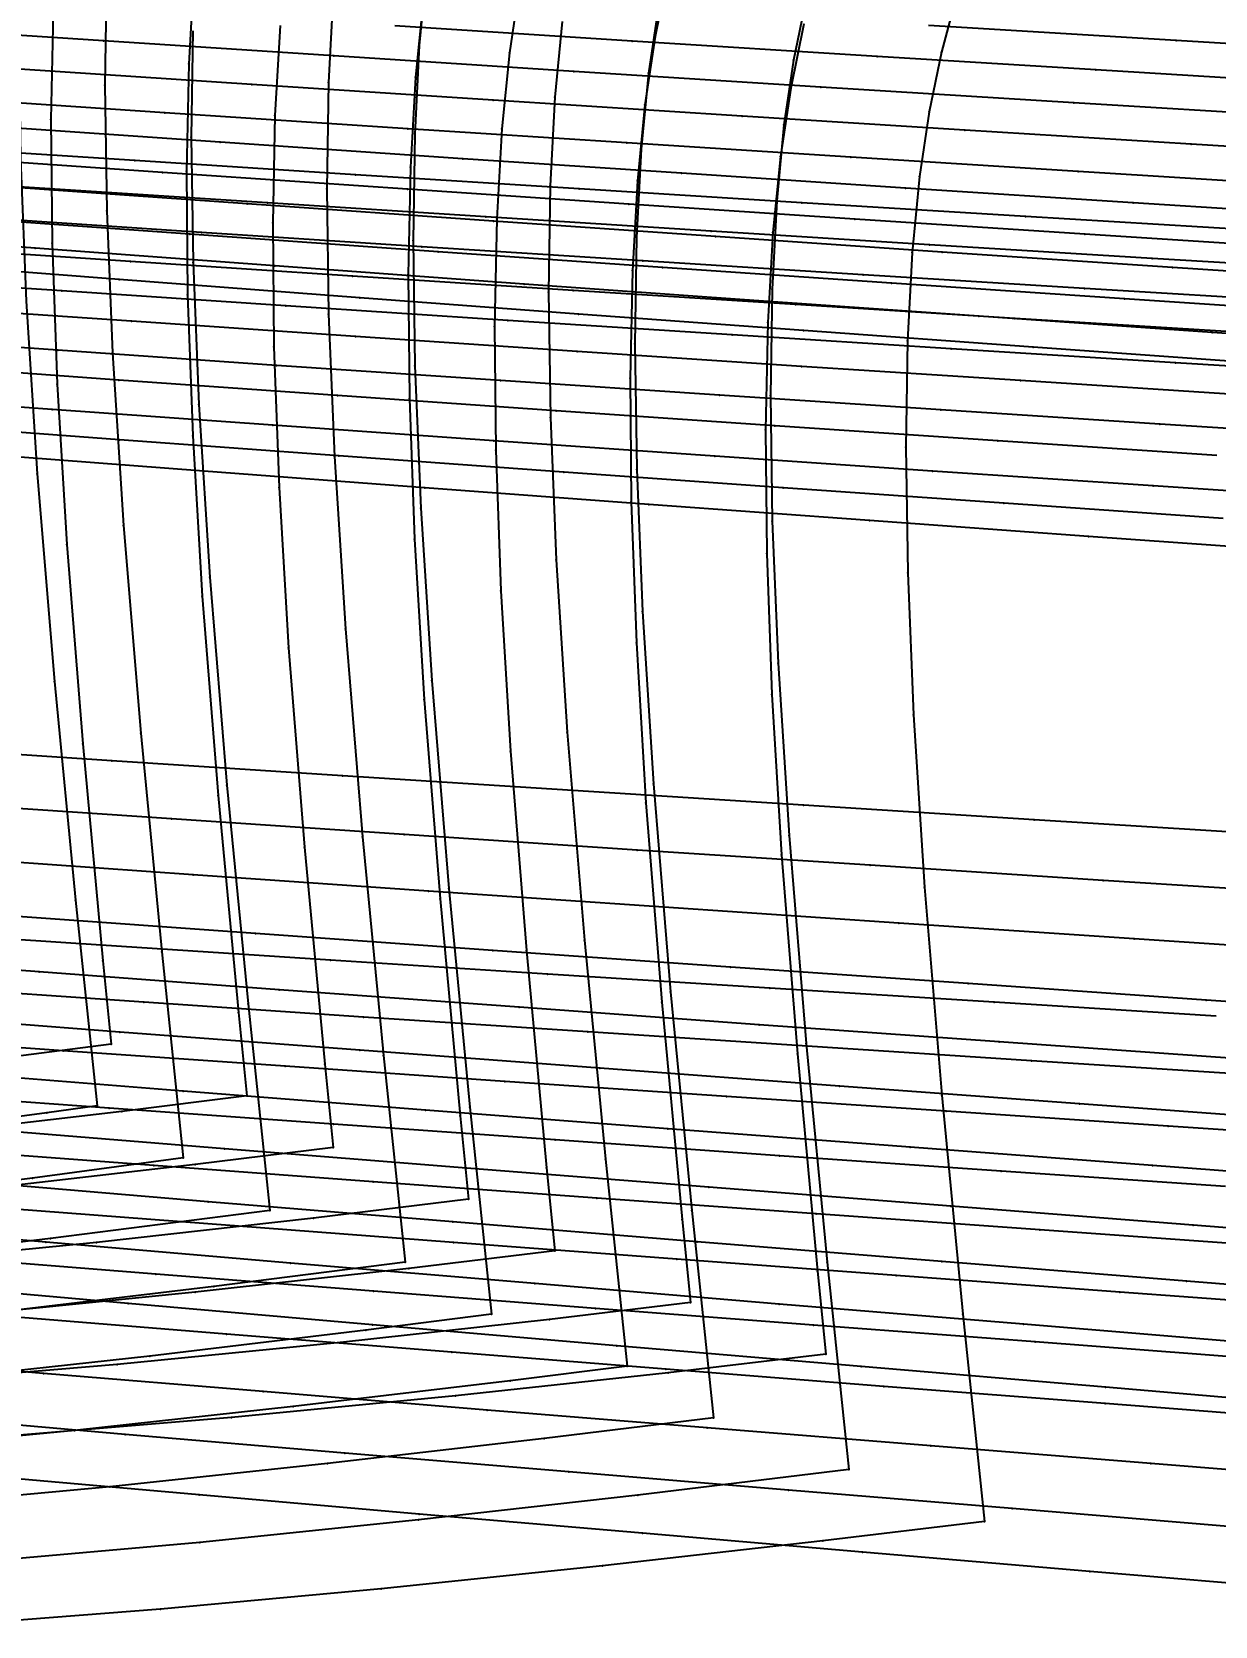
# Model space of a CAD drawing. Extents: x -2408 to 1029, y -526 to 2095.
# Drawn here: x -669.3 to -588, y 654.9 to 764.5 of the extents above; entities that cross this region are included whole.
import ezdxf

# ---------------------------------------------------------------- set-up
doc = ezdxf.new("R2010")
doc.units = 0

# ---------------------------------------------------------------- blocks, each defined once
blk = doc.blocks.new(' -30')
at = {"layer": '1'}
for points in [[(-1006.47788, 289.931065), (-1021.716095, 290.854397), (-1037.092414, 291.800377), (-1052.390421, 292.7548), (-1067.765151, 293.726621), (-1082.930535, 294.697188), (-1098.303754, 295.692536), (-1113.507968, 296.687278), (-1128.879805, 297.703783), (-1143.850366, 298.707083), (-1159.22033, 299.751254), (-1174.621448, 300.804779), (-1189.756891, 301.840895), (-1205.520935, 302.919865), (-1205.483135, 309.223563)], [(-403.8543, -304.140616), (-419.119852, -303.190243), (-434.551643, -302.220237), (-449.815997, -301.250772), (-464.742282, -300.291929), (-480.513872, -299.265657), (-495.775766, -298.258206), (-511.213094, -297.224178), (-526.473238, -296.190561), (-541.755748, -295.148551), (-557.015282, -294.106065), (-572.430787, -293.055858), (-587.691043, -292.023998), (-603.09054, -290.995455), (-618.352803, -289.993615), (-633.737054, -289.006423), (-649.002495, -288.05404)]]:
    blk.add_lwpolyline(points, dxfattribs=at)
at = {"layer": '14'}
for points in [[(-996.243732, 302.041932), (-1011.349801, 302.947855), (-1028.369845, 303.985999)], [(-400.525082, -291.622457), (-416.375571, -290.636785), (-432.225418, -289.641835), (-448.074642, -288.636175), (-463.923113, -287.61838), (-479.770851, -286.587015), (-495.617764, -285.540654), (-511.314248, -284.488639), (-527.159674, -283.414513), (-543.004706, -282.333607), (-558.84971, -281.251301), (-574.694902, -280.172981), (-590.540647, -279.104026), (-606.387162, -278.049823), (-622.234812, -277.01575), (-638.083812, -276.007195), (-653.93453, -275.029536)]]:
    blk.add_lwpolyline(points, dxfattribs=at)
at = {"layer": '3'}
for p in [(-1011.349801, 302.947855), (-1082.930535, 294.697188), (-1067.765151, 293.726621), (-1052.390421, 292.7548), (-1037.092414, 291.800377), (-1021.716095, 290.854397), (-479.770851, -286.587015), (-463.923113, -287.61838), (-448.074642, -288.636175), (-432.225418, -289.641835), (-416.375571, -290.636785), (-480.513872, -299.265657), (-464.742282, -300.291929), (-449.815997, -301.250772), (-434.551643, -302.220237), (-419.119852, -303.190243)]:
    blk.add_point(p, dxfattribs=at)
blk = doc.blocks.new(' -31')
at = {"layer": '1'}
for points in [[(-997.985334, 287.066471), (-1013.000426, 287.973625), (-1028.315558, 288.914379), (-1043.328852, 289.850599), (-1058.800335, 290.828954), (-1073.812, 291.790769), (-1089.149361, 292.785777), (-1104.159531, 293.770902), (-1119.535836, 294.790651), (-1134.544586, 295.797004), (-1149.684043, 296.826152), (-1164.690914, 297.860154), (-1179.737081, 298.903743), (-1195.00767, 299.963703), (-1210.599365, 301.045837), (-1210.547725, 309.84814)], [(-401.470856, -307.495575), (-416.563246, -306.523903), (-431.967762, -305.523372), (-447.064334, -304.533157), (-462.467434, -303.511658), (-477.568247, -302.497232), (-492.969505, -301.447749), (-508.369706, -300.383404), (-523.52564, -299.32246), (-538.924263, -298.235568), (-554.014175, -297.167376), (-569.412716, -296.079403), (-584.484875, -295.02135), (-599.884799, -293.952446), (-614.939891, -292.924438), (-630.342483, -291.895187), (-645.381208, -290.917098)]]:
    blk.add_lwpolyline(points, dxfattribs=at)
at = {"layer": '14'}
for points in [[(-1001.639416, 300.008829), (-1016.883783, 300.934514), (-1031.918804, 301.862321), (-1048.740405, 302.916572), (-1065.059572, 303.954611)], [(-395.623802, -295.14478), (-411.637522, -294.115509), (-427.65062, -293.07774), (-443.663031, -292.029683), (-459.674685, -290.969549), (-475.685517, -289.895545), (-491.69542, -288.805885), (-508.783074, -287.623881), (-524.791244, -286.501704), (-540.798969, -285.371156), (-556.806537, -284.238117), (-572.814349, -283.10846), (-588.82269, -281.988066), (-604.831886, -280.882811), (-620.84226, -279.798574), (-636.854138, -278.741232), (-652.867844, -277.716665)]]:
    blk.add_lwpolyline(points, dxfattribs=at)
at = {"layer": '3'}
for p in [(-1048.740405, 302.916572), (-1031.918804, 301.862321), (-1016.883783, 300.934514), (-1089.149361, 292.785777), (-1073.812, 291.790769), (-1058.800335, 290.828954), (-1043.328852, 289.850599), (-1028.315558, 288.914379), (-1013.000426, 287.973625), (-475.685517, -289.895545), (-459.674685, -290.969549), (-443.663031, -292.029683), (-427.65062, -293.07774), (-411.637522, -294.115509), (-477.568247, -302.497232), (-462.467434, -303.511658), (-447.064334, -304.533157), (-431.967762, -305.523372), (-416.563246, -306.523903)]:
    blk.add_point(p, dxfattribs=at)
blk = doc.blocks.new(' -32')
at = {"layer": '1'}
for points in [[(-155.538297, 342.526115), (-155.649782, 335.220385), (-155.526195, 326.590748), (-155.1268, 316.824871), (-154.369897, 304.961465), (-153.193956, 290.668181), (-151.742337, 275.636033), (-150.263939, 261.496391), (-153.708571, 261.013471), (-168.450219, 259.053157), (-183.336008, 257.243767), (-197.687022, 255.719759), (-211.804536, 254.470482), (-225.623599, 253.502201), (-240.282478, 252.738995), (-255.401476, 252.205891), (-270.583031, 251.904495), (-285.785296, 251.817501), (-300.969366, 251.923397), (-316.087234, 252.196246)], [(-1002.509101, 284.979815), (-1017.665, 285.905585), (-1032.866467, 286.849838), (-1048.020498, 287.805671), (-1063.199772, 288.776695), (-1078.352097, 289.758943), (-1093.464623, 290.751078), (-1108.615355, 291.757453), (-1123.662888, 292.767552), (-1138.812176, 293.795976), (-1153.952575, 294.838433), (-1169.099846, 295.895659), (-1184.438349, 296.97358), (-1199.858824, 298.058298), (-1215.677795, 299.171028), (-1215.601131, 312.531977)], [(-392.062592, -311.327131), (-407.163202, -310.32531), (-422.41166, -309.306678), (-437.511194, -308.289093), (-452.764681, -307.251046), (-467.862725, -306.211758), (-483.121304, -305.147157), (-498.217353, -304.078559), (-513.649987, -302.970201), (-528.743964, -301.873124), (-543.994009, -300.757449), (-559.087372, -299.651705), (-574.317811, -298.539581), (-589.412083, -297.446193), (-604.120497, -296.394241), (-619.720314, -295.298582), (-634.81867, -294.263062), (-650.014154, -293.25094)]]:
    blk.add_lwpolyline(points, dxfattribs=at)
at = {"layer": '14'}
for points in [[(-1003.288751, 297.750438), (-1018.398306, 298.674929), (-1035.776177, 299.757273), (-1052.767375, 300.83376), (-1069.248508, 301.893975), (-1085.096167, 302.927501), (-1100.186994, 303.923924)], [(-393.309773, -298.517615), (-409.486565, -297.442485), (-425.662674, -296.359494), (-441.838075, -295.266465), (-458.012707, -294.161219), (-474.186413, -293.041589), (-490.35915, -291.905397), (-506.197571, -290.774652), (-522.368393, -289.603916), (-538.538669, -288.423019), (-554.708762, -287.238375), (-570.879034, -286.056398), (-587.049845, -284.883501), (-603.221597, -283.726093), (-619.394575, -282.590595), (-635.569178, -281.483415), (-651.745769, -280.410968)]]:
    blk.add_lwpolyline(points, dxfattribs=at)
at = {"layer": '2'}
blk.add_point((-150.263939, 261.496391), dxfattribs=at)
at = {"layer": '3'}
for p in [(-154.369897, 304.961465), (-1085.096167, 302.927501), (-1069.248508, 301.893975), (-1052.767375, 300.83376), (-1035.776177, 299.757273), (-1018.398306, 298.674929), (-153.193956, 290.668181), (-1078.352097, 289.758943), (-1063.199772, 288.776695), (-1048.020498, 287.805671), (-1032.866467, 286.849838), (-1017.665, 285.905585), (-151.742337, 275.636033), (-153.708571, 261.013471), (-474.186413, -293.041589), (-458.012707, -294.161219), (-441.838075, -295.266465), (-425.662674, -296.359494), (-409.486565, -297.442485), (-483.121304, -305.147157), (-467.862725, -306.211758), (-452.764681, -307.251046), (-437.511194, -308.289093), (-422.41166, -309.306678), (-407.163202, -310.32531)]:
    blk.add_point(p, dxfattribs=at)
blk = doc.blocks.new(' -33')
at = {"layer": '1'}
for points in [[(-150.458336, 339.019811), (-150.569782, 331.714978), (-150.44615, 323.083935), (-150.046633, 313.316462), (-149.289863, 301.455777), (-148.1137, 287.160171), (-146.661804, 272.125559), (-145.182409, 257.976665), (-155.548079, 256.566324), (-170.503107, 254.684264), (-185.783142, 252.961854), (-200.115176, 251.589704), (-214.32995, 250.479434), (-229.089173, 249.582842), (-244.157703, 248.92773), (-259.464515, 248.511474), (-274.625652, 248.320708), (-289.938199, 248.329859), (-305.373061, 248.52567), (-320.68117, 248.884136)], [(-1007.164945, 282.902977), (-1022.447957, 283.846779), (-1037.521147, 284.793542), (-1052.802193, 285.768295), (-1067.967561, 286.749609), (-1083.246873, 287.751701), (-1098.708436, 288.779018), (-1113.986033, 289.806489), (-1129.099281, 290.833958), (-1144.375337, 291.884265), (-1159.361157, 292.92941), (-1174.635121, 294.009702), (-1190.095973, 295.110877), (-1205.132893, 296.182718), (-1220.756378, 297.296257), (-1220.738291, 300.51507), (-1220.653899, 315.535803)], [(-403.214181, -313.792053), (-418.633127, -312.729474), (-433.867876, -311.671278), (-449.292752, -310.590136), (-464.525998, -309.510678), (-479.956925, -308.402736), (-495.187978, -307.29314), (-510.588491, -306.154018), (-525.817241, -305.012652), (-541.24244, -303.847535), (-556.470265, -302.694468), (-571.874492, -301.530836), (-587.10319, -300.388818), (-602.332926, -299.260738), (-617.718313, -298.141163), (-632.95132, -297.058181), (-648.318027, -295.997145)]]:
    blk.add_lwpolyline(points, dxfattribs=at)
at = {"layer": '14'}
for points in [[(-994.644828, 294.866065), (-1010.328878, 295.821017), (-1025.870484, 296.785245), (-1041.186149, 297.75158), (-1058.305927, 298.849341), (-1074.896844, 299.929784), (-1090.834202, 300.982201), (-1107.827335, 302.119345), (-1123.658031, 303.192232), (-1139.668477, 304.290428)], [(-388.217821, -302.090904), (-404.557672, -300.969821), (-420.896859, -299.842089), (-437.235306, -298.705142), (-453.572917, -297.556414), (-469.909596, -296.393339), (-486.245286, -295.21335), (-503.557809, -293.941453), (-519.891237, -292.722242), (-536.224043, -291.490936), (-552.556552, -290.254478), (-568.889201, -289.019803), (-585.22239, -287.793847), (-601.556519, -286.583548), (-617.892025, -285.395838), (-634.229233, -284.237662), (-650.568579, -283.115953)]]:
    blk.add_lwpolyline(points, dxfattribs=at)
at = {"layer": '2'}
blk.add_point((-145.182409, 257.976665), dxfattribs=at)
at = {"layer": '3'}
for p in [(-150.569782, 331.714978), (-150.44615, 323.083935), (-150.046633, 313.316462), (-149.289863, 301.455777), (-1074.896844, 299.929784), (-1058.305927, 298.849341), (-1041.186149, 297.75158), (-1025.870484, 296.785245), (-1010.328878, 295.821017), (-1083.246873, 287.751701), (-1067.967561, 286.749609), (-148.1137, 287.160171), (-1052.802193, 285.768295), (-1037.521147, 284.793542), (-1022.447957, 283.846779), (-146.661804, 272.125559), (-155.548079, 256.566324), (-469.909596, -296.393339), (-453.572917, -297.556414), (-437.235306, -298.705142), (-420.896859, -299.842089), (-404.557672, -300.969821), (-479.956925, -308.402736), (-464.525998, -309.510678), (-449.292752, -310.590136), (-433.867876, -311.671278), (-418.633127, -312.729474)]:
    blk.add_point(p, dxfattribs=at)
blk = doc.blocks.new(' -34')
at = {"layer": '1'}
for points in [[(-145.378402, 335.512651), (-145.489777, 328.209466), (-145.366037, 319.575874), (-144.96628, 309.80552), (-144.209831, 297.949718), (-143.033466, 283.649885), (-141.580909, 268.610875), (-140.094604, 254.406013), (-155.154587, 252.465787), (-170.09205, 250.67997), (-185.206604, 249.065115), (-199.566498, 247.759907), (-213.34521, 246.746862), (-227.741584, 245.937522), (-243.019098, 245.327724), (-258.463214, 244.946252), (-273.67236, 244.784969), (-289.120931, 244.822659), (-304.256387, 245.040184), (-319.700006, 245.427495)], [(-996.362457, 279.881488), (-1011.407143, 280.801932), (-1026.825511, 281.763646), (-1041.885107, 282.719383), (-1057.301451, 283.713239), (-1072.554059, 284.711008), (-1087.968536, 285.733316), (-1103.267078, 286.761398), (-1118.679806, 287.809999), (-1134.009218, 288.864576), (-1149.420272, 289.937166), (-1164.657541, 291.013415), (-1180.066363, 292.117437), (-1195.303083, 293.216675), (-1210.429912, 294.308813), (-1225.834961, 295.420933), (-1225.809658, 300.021402), (-1225.725921, 315.245785)], [(-400.901061, -317.160511), (-415.978248, -316.088815), (-431.348212, -314.988678), (-446.432344, -313.899969), (-461.800815, -312.779261), (-476.892099, -311.664859), (-492.258289, -310.513737), (-507.463499, -309.356625), (-522.827069, -308.170718), (-537.915343, -306.995565), (-553.277709, -305.794596), (-568.34347, -304.61822), (-583.706522, -303.425983), (-599.070645, -302.247155), (-614.115947, -301.111752), (-629.483418, -299.977411), (-644.508405, -298.898956)]]:
    blk.add_lwpolyline(points, dxfattribs=at)
at = {"layer": '14'}
for points in [[(-154.982791, 336.789592), (-155.139088, 329.404597), (-155.056253, 320.898999), (-154.705154, 311.210608), (-154.045475, 300.186939), (-152.950549, 286.491151), (-151.562558, 271.554989), (-150.992861, 265.833778), (-159.889948, 264.691694), (-174.572395, 262.955322), (-190.269998, 261.322128), (-206.155078, 259.980263), (-222.066846, 258.950753), (-237.997576, 258.2106), (-253.93924, 257.736822), (-269.884111, 257.506427), (-285.433026, 257.495374), (-301.250033, 257.685547), (-317.185695, 258.059723)], [(-1002.269379, 292.964334), (-1018.08365, 293.940939), (-1033.729779, 294.925433), (-1049.123361, 295.910445), (-1064.180049, 296.888606), (-1080.866953, 297.988662), (-1096.877702, 299.059145), (-1112.086359, 300.089053), (-1128.080538, 301.185504), (-1144.256219, 302.308175), (-1159.82543, 303.402062), (-1175.768836, 304.536697)], [(-402.270282, -304.331553), (-418.772371, -303.156799), (-435.273654, -301.973375), (-451.774057, -300.778302), (-468.273469, -299.568599), (-484.771777, -298.341289), (-500.863847, -297.124308), (-517.359792, -295.856225), (-533.854946, -294.573899), (-550.349751, -293.28483), (-566.844649, -291.996522), (-583.340118, -290.716473), (-599.836525, -289.452191), (-616.334348, -288.211174), (-632.83403, -287.000926), (-649.336013, -285.828948), (-665.840737, -284.702741), (-682.348682, -283.629805), (-696.187057, -282.777348), (-696.366616, -282.766298), (-715.634257, -281.655508), (-732.153145, -280.766701), (-748.67503, -279.928044), (-765.199451, -279.131692)]]:
    blk.add_lwpolyline(points, dxfattribs=at)
at = {"layer": '2'}
for p in [(-150.992861, 265.833778), (-140.094604, 254.406013)]:
    blk.add_point(p, dxfattribs=at)
at = {"layer": '3'}
for p in [(-155.139088, 329.404597), (-145.489777, 328.209466), (-155.056253, 320.898999), (-145.366037, 319.575874), (-154.705154, 311.210608), (-144.96628, 309.80552), (-154.045475, 300.186939), (-1080.866953, 297.988662), (-144.209831, 297.949718), (-1064.180049, 296.888606), (-1049.123361, 295.910445), (-1033.729779, 294.925433), (-1018.08365, 293.940939), (-152.950549, 286.491151), (-1087.968536, 285.733316), (-1072.554059, 284.711008), (-1057.301451, 283.713239), (-143.033466, 283.649885), (-1041.885107, 282.719383), (-1026.825511, 281.763646), (-1011.407143, 280.801932), (-151.562558, 271.554989), (-141.580909, 268.610875), (-155.154587, 252.465787), (-484.771777, -298.341289), (-468.273469, -299.568599), (-451.774057, -300.778302), (-435.273654, -301.973375), (-418.772371, -303.156799), (-476.892099, -311.664859), (-461.800815, -312.779261), (-446.432344, -313.899969), (-431.348212, -314.988678), (-415.978248, -316.088815)]:
    blk.add_point(p, dxfattribs=at)
blk = doc.blocks.new(' -35')
at = {"layer": '1'}
for points in [[(-139.979478, 338.094248), (-140.298448, 332.006233), (-140.409783, 324.704034), (-140.285994, 316.068924), (-139.886102, 306.296855), (-139.129792, 294.443996), (-137.953181, 280.141638), (-136.500322, 265.099971), (-135.013094, 250.886536), (-148.183816, 249.209995), (-163.34766, 247.40342), (-178.555418, 245.770497), (-193.423369, 244.402106), (-207.70003, 243.334547), (-222.606377, 242.480514), (-237.875071, 241.853892), (-253.315107, 241.450995), (-268.624313, 241.263922), (-284.069524, 241.274969), (-299.213988, 241.469519), (-314.654661, 241.840707), (-329.710947, 242.348231)], [(-1006.635907, 278.579462), (-1022.04916, 279.567721), (-1037.112188, 280.550425), (-1052.523331, 281.571716), (-1067.759382, 282.59622), (-1083.16855, 283.646631), (-1098.403106, 284.698825), (-1113.810405, 285.776097), (-1128.959697, 286.847076), (-1144.365288, 287.948567), (-1159.613127, 289.054658), (-1175.016372, 290.188297), (-1190.225352, 291.315546), (-1205.348889, 292.437263), (-1220.753479, 293.579655), (-1220.706386, 302.32164), (-1220.624546, 317.510339)], [(-395.429036, -320.769594), (-410.489672, -319.666531), (-425.859359, -318.534784), (-440.927501, -317.417342), (-456.295825, -316.267188), (-471.371645, -315.126101), (-486.737789, -313.947217), (-501.821522, -312.771718), (-517.184815, -311.556191), (-532.431516, -310.3369), (-547.793194, -309.10119), (-562.848737, -307.889119), (-578.210751, -306.657574), (-593.573671, -305.437374), (-608.60819, -304.260266), (-623.974281, -303.080739), (-638.987994, -301.957219), (-654.358941, -300.84264)]]:
    blk.add_lwpolyline(points, dxfattribs=at)
at = {"layer": '14'}
for points in [[(-149.554472, 339.471574), (-149.902787, 333.28438), (-150.059085, 325.899385), (-149.976249, 317.393785), (-149.62515, 307.705394), (-148.965471, 296.681728), (-147.870544, 282.985942), (-146.482553, 268.049785), (-145.912857, 262.328587), (-154.488624, 261.244094), (-168.833967, 259.566513), (-186.415748, 257.760559), (-201.040658, 256.536337), (-216.948158, 255.498262), (-232.874408, 254.742649), (-248.812289, 254.247945), (-264.754454, 253.992604), (-280.880338, 253.956486), (-296.723777, 254.127276), (-312.656107, 254.489153), (-328.585212, 255.014754)], [(-998.494679, 290.790191), (-1014.308419, 291.795327), (-1029.955054, 292.808552), (-1045.348549, 293.822169), (-1060.402815, 294.828476), (-1077.081965, 295.959715), (-1093.077202, 297.059856), (-1108.260109, 298.117409), (-1124.209921, 299.241935), (-1140.312994, 300.391226), (-1155.768322, 301.507716), (-1171.505218, 302.659041), (-1187.423706, 303.842602)], [(-396.754401, -307.938803), (-413.249481, -306.729329), (-429.743777, -305.51279), (-446.237205, -304.285964), (-462.72968, -303.045631), (-479.221003, -301.788578), (-495.711088, -300.511585), (-511.856321, -299.239829), (-528.344142, -297.923994), (-544.831437, -296.598554), (-561.318709, -295.271153), (-577.806346, -293.949448), (-594.294851, -292.641083), (-610.784727, -291.353704), (-627.276361, -290.094966), (-643.770257, -288.872514)]]:
    blk.add_lwpolyline(points, dxfattribs=at)
at = {"layer": '2'}
for p in [(-145.912857, 262.328587), (-135.013094, 250.886536)]:
    blk.add_point(p, dxfattribs=at)
at = {"layer": '3'}
for p in [(-149.902787, 333.28438), (-140.298448, 332.006233), (-150.059085, 325.899385), (-140.409783, 324.704034), (-149.976249, 317.393785), (-140.285994, 316.068924), (-149.62515, 307.705394), (-139.886102, 306.296855), (-148.965471, 296.681728), (-1077.081965, 295.959715), (-1060.402815, 294.828476), (-1045.348549, 293.822169), (-139.129792, 294.443996), (-1029.955054, 292.808552), (-1014.308419, 291.795327), (-1083.16855, 283.646631), (-147.870544, 282.985942), (-1067.759382, 282.59622), (-1052.523331, 281.571716), (-1037.112188, 280.550425), (-1022.04916, 279.567721), (-137.953181, 280.141638), (-146.482553, 268.049785), (-136.500322, 265.099971), (-154.488624, 261.244094), (-148.183816, 249.209995), (-479.221003, -301.788578), (-462.72968, -303.045631), (-446.237205, -304.285964), (-429.743777, -305.51279), (-413.249481, -306.729329), (-471.371645, -315.126101), (-456.295825, -316.267188), (-440.927501, -317.417342), (-425.859359, -318.534784), (-410.489672, -319.666531)]:
    blk.add_point(p, dxfattribs=at)
blk = doc.blocks.new(' -36')
at = {"layer": '1'}
for points in [[(-134.397601, 339.802251), (-134.899473, 334.589063), (-135.218444, 328.501035), (-135.329781, 321.198848), (-135.205996, 312.563719), (-134.806107, 302.791637), (-134.049793, 290.938792), (-132.873163, 276.636424), (-131.420318, 261.594737), (-129.930525, 247.356567), (-138.570311, 246.265114), (-153.43669, 244.482467), (-168.547746, 242.816848), (-183.553624, 241.367204), (-197.968038, 240.204386), (-212.494343, 239.281362), (-227.553251, 238.56932), (-242.984668, 238.071787), (-258.057404, 237.794367), (-273.530172, 237.708608), (-288.605063, 237.810626), (-303.923887, 238.095778), (-318.992565, 238.538278), (-334.219421, 239.124982)], [(-997.266246, 275.615844), (-1012.481967, 276.583209), (-1027.525352, 277.558299), (-1042.751656, 278.562429), (-1057.792896, 279.57003), (-1073.194307, 280.616939), (-1088.23355, 281.653398), (-1103.63189, 282.728684), (-1118.669291, 283.791798), (-1133.981148, 284.886382), (-1149.01683, 285.973615), (-1164.427454, 287.104386), (-1179.460772, 288.223767), (-1194.848161, 289.377885), (-1210.165456, 290.527718), (-1225.832214, 291.703606), (-1225.758973, 305.566113)], [(-401.323935, -323.547214), (-416.311969, -322.413832), (-431.546185, -321.255755), (-446.533149, -320.107825), (-461.776212, -318.928919), (-476.761207, -317.756053), (-491.744892, -316.566135), (-506.995499, -315.335066), (-521.97626, -314.109339), (-537.243101, -312.84839), (-552.222473, -311.605443), (-567.447619, -310.342887), (-582.427615, -309.107693), (-597.629275, -307.867498), (-612.611917, -306.664332), (-627.790771, -305.471098), (-642.777801, -304.324451), (-657.767659, -303.214828)]]:
    blk.add_lwpolyline(points, dxfattribs=at)
at = {"layer": '14'}
for points in [[(-144.474471, 335.966393), (-144.82279, 329.779188), (-144.97909, 322.394188), (-144.896255, 313.888592), (-144.545154, 304.200206), (-143.885473, 293.176541), (-142.790545, 279.480752), (-141.402557, 264.544584), (-140.832863, 258.823376), (-150.317204, 257.645843), (-164.997867, 255.964856), (-182.79132, 254.177153), (-197.433485, 252.977184), (-213.506301, 251.948596), (-229.597429, 251.199497), (-245.700077, 250.708956), (-261.807222, 250.456054), (-278.509738, 250.422894), (-293.588987, 250.585537), (-309.685441, 250.95273), (-325.778396, 251.493127)], [(-1001.650603, 288.617989), (-1017.626655, 289.641344), (-1033.433632, 290.673485), (-1048.984597, 291.706507), (-1064.192681, 292.732506), (-1081.041974, 293.886335), (-1097.20019, 295.008867), (-1112.537575, 296.088302), (-1128.649494, 297.236461), (-1144.916034, 298.410275), (-1160.528045, 299.550938), (-1176.424276, 300.727564), (-1192.503662, 301.937618), (-1192.486169, 305.25046)], [(-391.582949, -311.545906), (-408.240853, -310.288464), (-424.89798, -309.025397), (-441.554228, -307.753049), (-458.209454, -306.467765), (-474.863555, -305.165888), (-491.516312, -303.84377), (-509.21767, -302.412573), (-525.867796, -301.045736), (-542.517232, -299.667298), (-559.166528, -298.285501), (-575.816194, -296.908591), (-592.466782, -295.544809), (-609.118724, -294.202407), (-625.772571, -292.889628), (-642.428835, -291.614717), (-659.088025, -290.385919)]]:
    blk.add_lwpolyline(points, dxfattribs=at)
at = {"layer": '2'}
for p in [(-140.832863, 258.823376), (-129.930525, 247.356567)]:
    blk.add_point(p, dxfattribs=at)
at = {"layer": '3'}
for p in [(-134.899473, 334.589063), (-144.82279, 329.779188), (-135.218444, 328.501035), (-144.97909, 322.394188), (-135.329781, 321.198848), (-144.896255, 313.888592), (-135.205996, 312.563719), (-144.545154, 304.200206), (-134.806107, 302.791637), (-1081.041974, 293.886335), (-1064.192681, 292.732506), (-143.885473, 293.176541), (-1048.984597, 291.706507), (-1033.433632, 290.673485), (-134.049793, 290.938792), (-1017.626655, 289.641344), (-1088.23355, 281.653398), (-1073.194307, 280.616939), (-1057.792896, 279.57003), (-1042.751656, 278.562429), (-142.790545, 279.480752), (-1027.525352, 277.558299), (-1012.481967, 276.583209), (-132.873163, 276.636424), (-141.402557, 264.544584), (-131.420318, 261.594737), (-150.317204, 257.645843), (-138.570311, 246.265114), (-153.43669, 244.482467), (-474.863555, -305.165888), (-458.209454, -306.467765), (-441.554228, -307.753049), (-424.89798, -309.025397), (-408.240853, -310.288464), (-476.761207, -317.756053), (-461.776212, -318.928919), (-446.533149, -320.107825), (-431.546185, -321.255755), (-416.311969, -322.413832)]:
    blk.add_point(p, dxfattribs=at)
blk = doc.blocks.new(' -37')
at = {"layer": '1'}
for points in [[(-129.317732, 336.295961), (-129.819487, 331.083705), (-130.138502, 324.994157), (-130.249781, 317.693352), (-130.125928, 309.056099), (-129.725852, 299.281603), (-128.969738, 287.432878), (-127.792769, 273.126968), (-126.339501, 258.081565), (-124.848623, 243.833447), (-132.902597, 242.83007), (-147.815277, 241.063317), (-162.845153, 239.418607), (-177.861629, 237.967491), (-192.76397, 236.759187), (-207.819563, 235.797054), (-222.888971, 235.077212), (-238.295454, 234.568414), (-253.378787, 234.274336), (-268.404967, 234.16699), (-283.49094, 234.240524), (-298.806344, 234.499671), (-313.886493, 234.923621), (-329.108117, 235.499975)], [(-1008.568479, 274.415565), (-1023.620887, 275.418943), (-1038.932053, 276.457252), (-1053.982213, 277.49394), (-1069.002347, 278.543495), (-1084.050481, 279.609331), (-1099.103001, 280.689382), (-1114.149212, 281.782087), (-1129.157427, 282.883939), (-1144.20185, 284.001101), (-1159.355625, 285.142796), (-1174.397578, 286.292417), (-1189.72659, 287.472405), (-1205.059192, 288.653698), (-1220.750732, 289.862499), (-1220.732999, 293.288375), (-1220.65559, 308.242754)], [(-396.497297, -327.130311), (-411.484805, -325.964191), (-426.703417, -324.775503), (-441.690021, -323.597393), (-456.40136, -322.431127), (-471.902847, -321.188842), (-486.886278, -319.971408), (-502.122527, -318.713448), (-517.102886, -317.458679), (-532.226095, -316.177901), (-547.204588, -314.901198), (-562.419911, -313.602854), (-577.398712, -312.329684), (-592.590059, -311.049699), (-607.571222, -309.804694), (-622.739327, -308.568078), (-637.724826, -307.376246), (-652.713141, -306.219829)]]:
    blk.add_lwpolyline(points, dxfattribs=at)
at = {"layer": '14'}
for points in [[(-138.873905, 337.687129), (-139.394474, 332.461188), (-139.742789, 326.27399), (-139.899087, 318.888987), (-139.816251, 310.383379), (-139.465151, 300.694981), (-138.805472, 289.67131), (-137.710544, 275.975522), (-136.322554, 261.039368), (-135.752859, 255.318184), (-146.420053, 254.017869), (-161.339272, 252.346026), (-176.877599, 250.800627), (-192.274008, 249.529257), (-208.342578, 248.491048), (-224.429376, 247.72602), (-240.528111, 247.214412), (-256.632188, 246.936475), (-273.912031, 246.875687), (-289.018482, 247.014346), (-305.112116, 247.361918), (-321.201719, 247.892464), (-337.287339, 248.577004)], [(-995.606912, 286.293508), (-1011.599042, 287.344167), (-1027.435724, 288.404995), (-1043.028358, 289.46774), (-1058.288284, 290.524149), (-1075.207108, 291.71313), (-1091.443273, 292.870737), (-1106.864484, 293.984653), (-1123.074486, 295.170246), (-1139.45036, 296.383099), (-1155.177249, 297.562434), (-1171.201157, 298.779729), (-1187.423706, 300.032616), (-1187.390173, 306.509838)], [(-388.794947, -314.990613), (-405.445605, -313.696131), (-422.095541, -312.397339), (-438.7446, -311.090346), (-455.392629, -309.771261), (-472.039473, -308.436196), (-488.684979, -307.081259), (-503.666149, -305.841563), (-520.308955, -304.442927), (-536.950896, -303.029512), (-553.592508, -301.609709), (-570.234326, -300.191908), (-586.876888, -298.7845), (-603.520729, -297.395875), (-620.166385, -296.034424), (-636.814393, -294.708537), (-653.465288, -293.426604)]]:
    blk.add_lwpolyline(points, dxfattribs=at)
at = {"layer": '2'}
for p in [(-135.752859, 255.318184), (-124.848623, 243.833447)]:
    blk.add_point(p, dxfattribs=at)
at = {"layer": '3'}
for p in [(-139.394474, 332.461188), (-129.819487, 331.083705), (-139.742789, 326.27399), (-130.138502, 324.994157), (-139.899087, 318.888987), (-130.249781, 317.693352), (-139.816251, 310.383379), (-130.125928, 309.056099), (-139.465151, 300.694981), (-129.725852, 299.281603), (-1075.207108, 291.71313), (-1058.288284, 290.524149), (-1043.028358, 289.46774), (-138.805472, 289.67131), (-1027.435724, 288.404995), (-1011.599042, 287.344167), (-128.969738, 287.432878), (-1084.050481, 279.609331), (-1069.002347, 278.543495), (-1053.982213, 277.49394), (-1038.932053, 276.457252), (-1023.620887, 275.418943), (-137.710544, 275.975522), (-127.792769, 273.126968), (-136.322554, 261.039368), (-126.339501, 258.081565), (-146.420053, 254.017869), (-161.339272, 252.346026), (-132.902597, 242.83007), (-147.815277, 241.063317), (-162.845153, 239.418607), (-472.039473, -308.436196), (-455.392629, -309.771261), (-438.7446, -311.090346), (-422.095541, -312.397339), (-405.445605, -313.696131), (-471.902847, -321.188842), (-456.40136, -322.431127), (-441.690021, -323.597393), (-426.703417, -324.775503), (-411.484805, -325.964191)]:
    blk.add_point(p, dxfattribs=at)
blk = doc.blocks.new(' -38')
at = {"layer": '1'}
for points in [[(-123.579661, 337.240669), (-124.237608, 332.7918), (-124.739476, 327.578661), (-125.058448, 321.490579), (-125.169783, 314.188447), (-125.045996, 305.55323), (-124.646099, 295.781053), (-123.889788, 283.928371), (-122.71314, 269.625859), (-121.260281, 254.58402), (-119.770031, 240.341415), (-131.405594, 238.912487), (-146.292283, 237.186881), (-161.263516, 235.597447), (-176.41555, 234.192127)], [(-997.496827, 271.310251), (-1012.929971, 272.327687), (-1028.112188, 273.348505), (-1043.07813, 274.372293), (-1058.257985, 275.427188), (-1073.455979, 276.498983), (-1088.633714, 277.584318), (-1103.860907, 278.687756), (-1119.036599, 279.801135), (-1134.218685, 280.927448), (-1149.392479, 282.066484), (-1164.720288, 283.234413), (-1179.891489, 284.407301), (-1194.916807, 285.577159), (-1210.356117, 286.780331), (-1225.82962, 287.986107), (-1225.801471, 293.529716), (-1225.724789, 308.62839)], [(-393.234888, -330.611362), (-408.352656, -329.401497), (-423.47021, -328.188497), (-438.85538, -326.946902), (-453.971525, -325.717039), (-469.36682, -324.451346), (-484.480579, -323.19214), (-499.886211, -321.887599), (-514.996526, -320.588153), (-530.160561, -319.268771), (-545.268729, -317.944592), (-560.649482, -316.593849), (-575.757856, -315.271431), (-590.867173, -313.959848), (-606.223716, -312.644678), (-621.336548, -311.374729), (-636.669241, -310.117893), (-651.78772, -308.916319)]]:
    blk.add_lwpolyline(points, dxfattribs=at)
at = {"layer": '14'}
for points in [[(-133.09434, 338.863851), (-133.793901, 334.181915), (-134.314471, 328.955977), (-134.662786, 322.768786), (-134.819086, 315.383794), (-134.736253, 306.878196), (-134.385155, 297.189808), (-133.725474, 286.166143), (-132.630545, 272.470356), (-131.242553, 257.534186), (-130.672855, 251.812973), (-140.714414, 250.602847), (-155.394026, 248.969688), (-170.92207, 247.425283), (-186.255913, 246.14239), (-202.486594, 245.070471), (-218.7361, 244.272098), (-234.99825, 243.727967), (-251.266861, 243.418773), (-267.535751, 243.325212), (-283.064163, 243.423407), (-299.726602, 243.743404), (-315.980931, 244.257619), (-332.230671, 244.940605)], [(-998.761848, 284.119944), (-1014.916418, 285.188645), (-1030.913578, 286.268276), (-1046.663818, 287.350372), (-1062.077633, 288.426467), (-1079.166712, 289.638087), (-1095.565935, 290.818182), (-1111.141722, 291.954119), (-1127.513896, 293.163533), (-1144.05329, 294.401145), (-1159.936908, 295.604922), (-1176.120191, 296.847844), (-1192.503662, 298.127613), (-1192.437535, 311.150859)], [(-389.094561, -318.202078), (-405.907649, -316.856893), (-422.719985, -315.507814), (-439.531393, -314.150492), (-456.341658, -312.780583), (-473.150681, -311.393731), (-489.958248, -309.985592), (-506.522355, -308.572932), (-523.326884, -307.116879), (-540.130614, -305.646606), (-556.934097, -304.171134), (-573.737918, -302.699483), (-590.542667, -301.240673), (-607.348893, -299.803726), (-624.157259, -298.397655), (-640.968316, -297.031482), (-657.782651, -295.714229)]]:
    blk.add_lwpolyline(points, dxfattribs=at)
at = {"layer": '2'}
for p in [(-130.672855, 251.812973), (-119.770031, 240.341415)]:
    blk.add_point(p, dxfattribs=at)
at = {"layer": '3'}
for p in [(-133.793901, 334.181915), (-124.237608, 332.7918), (-134.314471, 328.955977), (-124.739476, 327.578661), (-134.662786, 322.768786), (-125.058448, 321.490579), (-134.819086, 315.383794), (-125.169783, 314.188447), (-134.736253, 306.878196), (-125.045996, 305.55323), (-134.385155, 297.189808), (-124.646099, 295.781053), (-1079.166712, 289.638087), (-1062.077633, 288.426467), (-1046.663818, 287.350372), (-1030.913578, 286.268276), (-133.725474, 286.166143), (-1014.916418, 285.188645), (-123.889788, 283.928371), (-1088.633714, 277.584318), (-1073.455979, 276.498983), (-1058.257985, 275.427188), (-1043.07813, 274.372293), (-1028.112188, 273.348505), (-1012.929971, 272.327687), (-132.630545, 272.470356), (-122.71314, 269.625859), (-131.242553, 257.534186), (-121.260281, 254.58402), (-140.714414, 250.602847), (-155.394026, 248.969688), (-131.405594, 238.912487), (-146.292283, 237.186881), (-161.263516, 235.597447), (-473.150681, -311.393731), (-456.341658, -312.780583), (-439.531393, -314.150492), (-422.719985, -315.507814), (-405.907649, -316.856893), (-484.480579, -323.19214), (-469.36682, -324.451346), (-453.971525, -325.717039), (-438.85538, -326.946902), (-423.47021, -328.188497), (-408.352656, -329.401497)]:
    blk.add_point(p, dxfattribs=at)
blk = doc.blocks.new(' -39')
at = {"layer": '1'}
for points in [[(-117.650377, 337.850158), (-118.499634, 333.735612), (-119.157584, 329.286765), (-119.65947, 324.073476), (-119.978436, 317.985633), (-120.08978, 310.68328), (-119.966007, 302.048417), (-119.566144, 292.276634), (-118.809798, 280.423291), (-117.633191, 266.121346), (-116.180411, 251.080132), (-114.688721, 236.823578), (-129.21387, 235.074452), (-144.286499, 233.366975), (-159.325012, 231.824089), (-174.381808, 230.478986)], [(-1008.113917, 270.097546), (-1023.194259, 271.138471), (-1038.361368, 272.203648), (-1053.439277, 273.279403), (-1068.908171, 274.399436), (-1083.983808, 275.506294), (-1098.987636, 276.622378), (-1114.061207, 277.757318), (-1129.067553, 278.899623), (-1144.139158, 280.060338), (-1159.339816, 281.248367), (-1174.408751, 282.443059), (-1189.620363, 283.657686), (-1204.994452, 284.886452), (-1220.748291, 286.145496), (-1220.692453, 297.357267), (-1220.616025, 312.696794)], [(-402.767506, -333.05311), (-417.884442, -331.808156), (-433.252995, -330.536635), (-448.368769, -329.277223), (-463.747899, -327.984156), (-478.861423, -326.697909), (-494.251373, -325.367842), (-509.361396, -324.041534), (-524.576187, -322.688298), (-539.683514, -321.331744), (-555.054786, -319.945953), (-570.16184, -318.585931), (-585.269618, -317.234377), (-600.616008, -315.876921), (-615.727055, -314.562388), (-631.049142, -313.258955), (-646.165642, -312.008673)]]:
    blk.add_lwpolyline(points, dxfattribs=at)
at = {"layer": '14'}
for points in [[(-127.110303, 339.786937), (-128.014336, 335.358655), (-128.713903, 330.676736), (-129.234475, 325.450803), (-129.582791, 319.263604), (-129.739089, 311.878604), (-129.656254, 303.373002), (-129.305154, 293.684608), (-128.645475, 282.660936), (-127.550548, 268.965145), (-126.162558, 254.028983), (-125.592861, 248.307781), (-135.287115, 247.153078), (-149.649166, 245.568557), (-165.000548, 244.04412), (-181.051967, 242.692704)], [(-992.716029, 281.78384), (-1008.884321, 282.880176), (-1024.909398, 283.988956), (-1040.700004, 285.101352), (-1056.164878, 286.208537), (-1073.323024, 287.456177), (-1089.800247, 288.672296), (-1105.46028, 289.843711), (-1121.931363, 291.091706), (-1138.581354, 292.369621), (-1154.581439, 293.613379), (-1170.894446, 294.898411), (-1187.423706, 296.22261), (-1187.357579, 309.495833)], [(-400.286632, -320.515133), (-417.091804, -319.130417), (-433.89609, -317.739438), (-450.699301, -316.337614), (-467.501246, -314.920366), (-484.301774, -313.48311), (-500.92053, -312.0371), (-517.71781, -310.550055), (-534.513969, -309.04535), (-551.309658, -307.532143), (-568.105492, -306.019597), (-584.902087, -304.516876), (-601.700095, -303.033139), (-618.500055, -301.577554), (-635.302619, -300.159282), (-652.108404, -298.787484), (-668.918023, -297.471325), (-685.73213, -296.219963), (-696.187057, -295.487156), (-701.973498, -295.081566), (-718.797622, -293.977117), (-735.626443, -292.94005), (-752.459181, -291.961093), (-769.295289, -291.030965)]]:
    blk.add_lwpolyline(points, dxfattribs=at)
at = {"layer": '2'}
for p in [(-125.592861, 248.307781), (-114.688721, 236.823578)]:
    blk.add_point(p, dxfattribs=at)
at = {"layer": '3'}
for p in [(-128.014336, 335.358655), (-118.499634, 333.735612), (-128.713903, 330.676736), (-119.157584, 329.286765), (-129.234475, 325.450803), (-119.65947, 324.073476), (-129.582791, 319.263604), (-119.978436, 317.985633), (-129.739089, 311.878604), (-120.08978, 310.68328), (-129.656254, 303.373002), (-119.966007, 302.048417), (-129.305154, 293.684608), (-119.566144, 292.276634), (-1089.800247, 288.672296), (-1073.323024, 287.456177), (-1056.164878, 286.208537), (-1040.700004, 285.101352), (-1024.909398, 283.988956), (-1008.884321, 282.880176), (-128.645475, 282.660936), (-118.809798, 280.423291), (-1083.983808, 275.506294), (-1068.908171, 274.399436), (-1053.439277, 273.279403), (-1038.361368, 272.203648), (-1023.194259, 271.138471), (-127.550548, 268.965145), (-117.633191, 266.121346), (-126.162558, 254.028983), (-116.180411, 251.080132), (-135.287115, 247.153078), (-149.649166, 245.568557), (-165.000548, 244.04412), (-129.21387, 235.074452), (-144.286499, 233.366975), (-159.325012, 231.824089), (-484.301774, -313.48311), (-467.501246, -314.920366), (-450.699301, -316.337614), (-433.89609, -317.739438), (-417.091804, -319.130417), (-478.861423, -326.697909), (-463.747899, -327.984156), (-448.368769, -329.277223), (-433.252995, -330.536635), (-417.884442, -331.808156)]:
    blk.add_point(p, dxfattribs=at)
blk = doc.blocks.new(' -40')
at = {"layer": '1'}
for points in [[(-111.54899, 338.130338), (-112.570497, 334.34444), (-113.419742, 330.229825), (-114.077672, 325.780903), (-114.579482, 320.568201), (-114.898473, 314.479399), (-115.009781, 307.177912), (-114.885964, 298.541691), (-114.485981, 288.76837), (-113.72976, 276.917634), (-112.552935, 262.613457), (-111.099894, 247.569874), (-109.606695, 233.299084), (-120.718714, 231.970437), (-135.878831, 230.253311), (-151.086638, 228.667434), (-166.247526, 227.274196), (-181.281211, 226.113165)], [(-1002.186837, 267.783556), (-1017.373125, 268.858191), (-1032.425285, 269.942074), (-1047.608979, 271.052877), (-1063.00459, 272.195964), (-1078.18589, 273.33893), (-1093.254629, 274.488411), (-1108.433716, 275.660464), (-1123.547034, 276.840303), (-1138.724048, 278.038988), (-1154.082197, 279.269956), (-1169.256415, 280.503634), (-1184.718654, 281.769681), (-1200.169767, 283.036006), (-1215.667038, 284.306049), (-1215.606172, 296.755617), (-1215.531472, 312.029925)], [(-397.709153, -336.685594), (-412.540104, -335.431908), (-428.177228, -334.10545), (-443.292466, -332.815598), (-458.655252, -331.494238), (-473.768397, -330.180048), (-489.14248, -328.823993), (-504.252189, -327.470857), (-519.516702, -326.084075), (-534.62323, -324.695915), (-549.985163, -323.276147), (-565.090924, -321.879659), (-580.19726, -320.489389), (-595.533707, -319.091128), (-610.643021, -317.733578), (-625.954713, -316.385265), (-641.069319, -315.088067), (-656.357293, -313.81678)]]:
    blk.add_lwpolyline(points, dxfattribs=at)
at = {"layer": '14'}
for points in [[(-122.030309, 336.281746), (-122.934342, 331.853443), (-123.633903, 327.171516), (-124.154473, 321.945579), (-124.502788, 315.758377), (-124.659085, 308.373374), (-124.576249, 299.867771), (-124.225149, 290.179379), (-123.56547, 279.155712), (-122.470542, 265.459926), (-121.082552, 250.523774), (-120.512857, 244.802589), (-131.364567, 243.530493), (-145.973928, 241.948964), (-161.375069, 240.449098), (-178.165467, 239.068126)], [(-1005.151497, 280.72335), (-1021.176554, 281.863026), (-1036.96682, 283.006245), (-1052.429211, 284.143797), (-1067.470569, 285.26647), (-1084.025724, 286.51949), (-1099.770352, 287.727296), (-1116.341139, 289.014911), (-1133.102953, 290.33426), (-1149.221111, 291.619164), (-1165.665928, 292.947579), (-1182.343674, 294.317608), (-1182.277546, 307.840807)], [(-394.67039, -324.198484), (-411.468373, -322.777212), (-428.265524, -321.351802), (-445.061677, -319.917446), (-461.856551, -318.469345), (-478.64998, -317.002693), (-495.441762, -315.512684), (-512.113697, -314.006659), (-528.902373, -312.468892), (-545.690378, -310.919236), (-562.47828, -309.366994), (-579.266757, -307.821457), (-596.056452, -306.291923), (-612.848006, -304.787688), (-629.642099, -303.318043), (-646.439297, -301.892292), (-663.240281, -300.519727), (-680.045691, -299.209645), (-696.187057, -298.019524), (-696.366637, -298.006295), (-713.182395, -296.843445), (-730.003263, -295.751906), (-746.828505, -294.722193), (-763.657387, -293.744825)]]:
    blk.add_lwpolyline(points, dxfattribs=at)
at = {"layer": '2'}
for p in [(-120.512857, 244.802589), (-109.606695, 233.299084)]:
    blk.add_point(p, dxfattribs=at)
at = {"layer": '3'}
for p in [(-112.570497, 334.34444), (-122.934342, 331.853443), (-113.419742, 330.229825), (-123.633903, 327.171516), (-114.077672, 325.780903), (-124.154473, 321.945579), (-114.579482, 320.568201), (-124.502788, 315.758377), (-114.898473, 314.479399), (-124.659085, 308.373374), (-115.009781, 307.177912), (-124.576249, 299.867771), (-114.885964, 298.541691), (-124.225149, 290.179379), (-114.485981, 288.76837), (-1084.025724, 286.51949), (-1067.470569, 285.26647), (-1052.429211, 284.143797), (-1036.96682, 283.006245), (-1021.176554, 281.863026), (-123.56547, 279.155712), (-113.72976, 276.917634), (-1078.18589, 273.33893), (-1063.00459, 272.195964), (-1047.608979, 271.052877), (-1032.425285, 269.942074), (-1017.373125, 268.858191), (-122.470542, 265.459926), (-112.552935, 262.613457), (-121.082552, 250.523774), (-111.099894, 247.569874), (-131.364567, 243.530493), (-145.973928, 241.948964), (-161.375069, 240.449098), (-120.718714, 231.970437), (-135.878831, 230.253311), (-151.086638, 228.667434), (-166.247526, 227.274196), (-478.64998, -317.002693), (-461.856551, -318.469345), (-445.061677, -319.917446), (-428.265524, -321.351802), (-411.468373, -322.777212), (-473.768397, -330.180048), (-458.655252, -331.494238), (-443.292466, -332.815598), (-428.177228, -334.10545), (-412.540104, -335.431908)]:
    blk.add_point(p, dxfattribs=at)

msp = doc.modelspace()

# ---------------------------------------------------------------- block references
at = {"layer": '1'}
for name, p in [(' -32', (-184.050523, 999.622732)), (' -30', (-184.050297, 1001.000083)), (' -31', (-184.050388, 1000.311413)), (' -33', (-184.050694, 998.934067)), (' -34', (-184.050758, 998.245407)), (' -36', (-184.051123, 996.868036)), (' -35', (-184.051047, 997.556724)), (' -37', (-184.051318, 996.179365)), (' -38', (-184.051331, 995.490688)), (' -39', (-184.051506, 994.802025)), (' -40', (-184.051738, 994.113352)), (' -32', (420.69429, 460.98861)), (' -34', (420.69429, 460.98861)), (' -36', (420.69429, 460.98861)), (' -38', (420.69429, 460.98861)), (' -33', (420.69429, 460.98861)), (' -35', (420.69429, 460.98861)), (' -37', (420.69429, 460.98861)), (' -39', (420.69429, 460.98861)), (' -31', (420.69429, 460.98861)), (' -30', (420.69429, 460.98861)), (' -40', (420.69429, 460.98861)), (' -32', (-514.58038, 429.196867)), (' -34', (-512.877729, 429.098086)), (' -33', (-513.729155, 429.147803)), (' -36', (-507.788996, 429.001375)), (' -35', (-508.640982, 429.051384)), (' -37', (-503.551747, 428.953571)), (' -38', (-502.699294, 428.903101)), (' -39', (-498.461818, 428.854057)), (' -40', (-494.224148, 428.804325))]:
    msp.add_blockref(name, p, dxfattribs=at)

doc.saveas('drawing.dxf')
